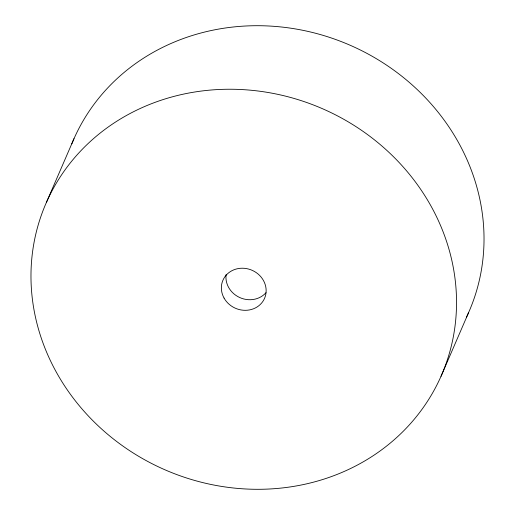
<?xml version="1.0" encoding="UTF-8"?>
<svg xmlns="http://www.w3.org/2000/svg" width="515" height="515" viewBox="0 0 515 515"><rect width="100%" height="100%" fill="white"/><g stroke="black" fill="none" stroke-linecap="round" stroke-linejoin="round"><path stroke-width="0.77" d="M46.498 202.208L73.993 138.67M441.007 376.33A215.611 196.975 23.4 0 0 214.227 89.777A215.611 196.975 23.4 0 0 76.02 401.7A215.611 196.975 23.4 0 0 441.007 376.33L468.502 312.792M71.804 143.84A215.611 196.975 23.4 0 1 350.638 45.468A215.611 196.975 23.4 0 1 466.493 317.163M265.985 292.707A22.699 20.735 23.4 0 1 239.584 297.477A22.699 20.735 23.4 0 1 226.156 274.386M224.057 298.056A22.699 20.735 23.4 0 0 262.837 301.449A22.699 20.735 23.4 0 0 244.368 268.309A22.699 20.735 23.4 0 0 224.057 298.056"/></g></svg>
